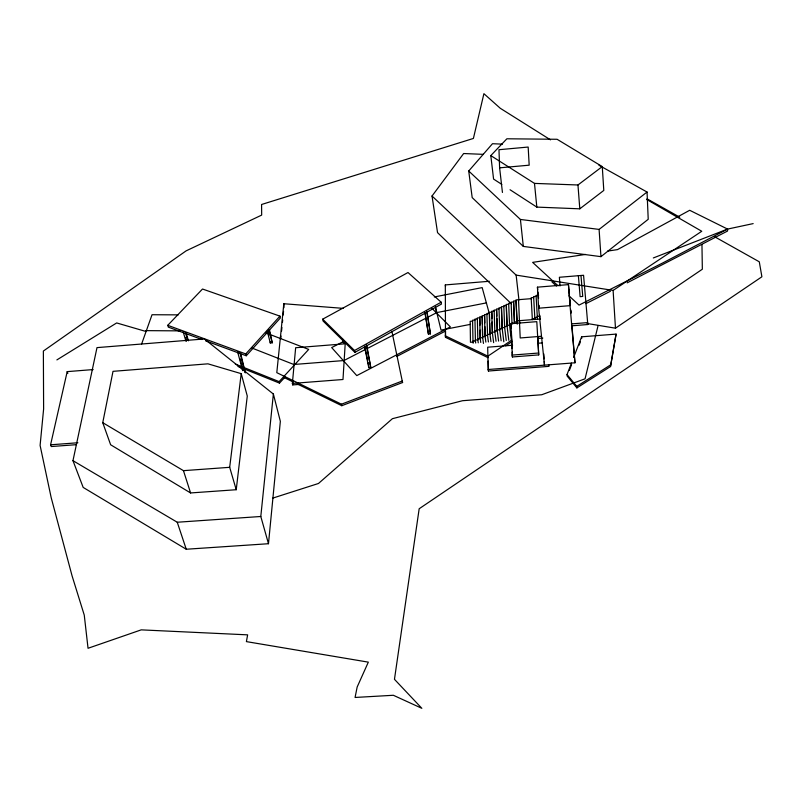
<?xml version="1.0" encoding="UTF-8"?>
<svg xmlns="http://www.w3.org/2000/svg" width="802" height="802" viewBox="0 0 802 802"><rect width="100%" height="100%" fill="white"/><g stroke="black" fill="none" stroke-linecap="round" stroke-linejoin="round"><path stroke-width="1.2" d="M488.097 357.692L445.481 337.331L445.491 331.126M445.481 337.331L445.321 284.921L489.36 281.271M424.88 312.499L428.408 334.043L430.413 333.883L427.115 312.148M428.408 334.043L425.291 313.502M364.479 346.213L368.76 367.657L370.785 367.496L366.835 345.792M368.76 367.657L368.83 366.213M345.401 342.474L343.416 342.624L343.507 341.231M292.369 383.426L295.657 347.727L345.201 343.787L342.985 379.506L292.369 383.426L292.74 384.91L298.905 384.439M292.74 384.91L293.071 381.221M268.48 543.716L280.349 421.341L273.372 394.043L204.4 338.955L96.992 347.617L72.972 460.679L83.187 487.426L186.254 549.24L268.48 543.716L260.8 516.488L273.372 394.043M280.8 338.454L281.051 335.988M281.552 331.066L281.933 327.376M282.434 322.454L282.685 319.988M283.176 315.066L283.557 311.377M283.928 307.687L283.828 303.737L343.236 308.359M283.828 303.737L276.8 372.659L341.452 404.198L402.283 381.02L402.564 382.534L341.782 405.702L297.221 383.937M267.317 331.206L270.264 342.965L272.229 342.805L269.442 329.662M270.264 342.965L270.414 341.582M236.229 489.721L247.277 396.048L241.212 373.652L207.949 363.827L113.012 371.336L102.746 422.684L110.636 444.769L190.585 492.949L236.229 489.721L229.683 467.315L241.212 373.652M571.445 363.116L567.034 374.554L567.174 376.088L576.889 387.907L610.502 366.554L616.076 334.103L581.61 336.82L573.661 357.401M610.502 366.554L616.076 334.103M76.07 444.699L51.258 446.544L50.576 444.799L67.198 371.627L93.162 369.572M597.971 325.993L585.049 378.815L541.741 394.744L462.553 400.709L392.409 418.694L318.474 483.486L272.85 498.082M141.643 343.948L152.039 314.735L178.214 314.865M569.38 370.374L571.585 364.659M579.094 345.221L580.417 341.792M511.345 303.768L437.541 232.63L432.027 196.029L463.636 153.533L483.446 154.355M598.934 165.242L647.054 192.039L648.216 219.297L600.949 256.65L523.315 246.415L472.188 197.593L468.719 171.006L492.488 143.708L502.473 144.149M205.533 340.81L246.254 355.777L280.379 317.963L279.938 316.128L202.515 289.021L167.748 325.311L168.3 327.126L202.044 339.527M246.254 355.777L245.763 353.943L279.938 316.128M285.412 376.669L279.497 383.115L279.126 381.622L308.7 349.411L270.354 334.635M501.821 184.41L493.581 179.077L490.804 155.598L506.884 138.786L557.089 139.277L602.272 166.595L603.796 190.435L579.796 208.821L536.829 207.106L510.062 189.753M468.719 171.006L520.418 219.457L599.094 229.412L647.054 192.039M490.804 155.598L534.493 183.397L577.961 184.981L602.272 166.595M587.054 323.487L615.475 328.188L702.341 269.221L701.961 244.74M511.786 340.088L487.897 356.168L445.25 335.817M505.741 345.802L511.977 341.612M432.027 196.029L516.137 275.116L613.109 290.414L701.76 231.267L646.542 199.387M576.889 387.907L576.758 386.374L610.402 365.01M56.882 359.908L116.671 322.945L146.074 331.507M354.885 352.379L354.504 350.524L441.15 302.194L408.007 272.53L322.685 319.166L323.086 321.011L354.885 352.379L441.441 304.068L441.15 302.194M753.168 223.608L727.574 229.081L662.763 262.936L579.044 305.101L569.029 295.888M396.689 356.479L445.09 331.256M364.94 349.702L343.918 360.549L293.813 364.489L251.858 348.008M367.156 348.559L425.802 318.274M428.017 317.131L436.869 312.569L486.503 302.875M343.908 341.321L331.677 347.577L356.78 375.607L450.363 326.885L431.857 308.289M585.891 303.647L610.422 291.276M627.144 282.845L727.584 231.016L727.574 229.081L689.69 210.284L617.5 249.612L607.665 251.086M653.309 257.963L727.574 229.081M434.323 296.951L482.172 287.607L489.551 314.464M470.373 324.369L441.02 330.103L435.356 306.595M585.52 254.414L532.628 262.374L558.112 285.833M499.616 167.839L529.18 165.182L528.167 147.047L498.974 149.713L499.616 167.839L502.443 192.45M544.277 361.421L544.488 365.151L538.633 308.209L537.44 287.166L568.448 284.62L570.142 304.459M538.643 295.216L536.077 295.427L537.34 317.341L534.754 317.542L534.974 319.627M536.177 296.359L533.621 296.57L534.854 318.484L532.267 318.695M533.721 297.502L531.165 297.712L532.368 319.627M531.265 298.655L515.967 299.898L517.24 324.158M516.077 300.83L513.531 301.041L514.393 322.013L516.969 321.803L516.127 302.063M511.205 303.106L508.658 303.316L509.571 325.221L506.994 325.422L508.789 340.248M508.769 304.239L506.232 304.449L506.994 325.422M503.917 306.514L501.38 306.715L502.082 327.697L503.826 341.812M499.075 308.77L496.548 308.981L497.19 329.953L498.593 341.081M494.253 311.026L491.726 311.236L492.298 332.218L493.641 342.614M538.633 308.209L570.042 305.662L574.954 362.795L488.217 369.501L487.676 347.206L512.588 345.241M487.035 314.404L484.508 314.605L484.989 335.587L485.862 342.133M477.451 318.875L474.944 319.076L475.426 340.98L472.879 341.181L473.16 343.206M475.065 319.988L472.558 320.198L473.01 342.093L470.463 342.294L470.172 321.311L472.679 321.101M539.836 316.188L537.24 316.399L537.561 319.447M516.859 320.87L540.388 318.985M511.927 323.156L514.503 322.945L513.641 301.973L511.095 302.174L512.037 324.088L509.46 324.289L511.335 339.998M510.934 323.717L536.799 321.652L538.723 354.905L512.388 356.96L510.934 323.717L511.255 327.998M502.082 327.697L504.658 327.487L503.806 305.582L506.343 305.382L507.115 326.354L504.538 326.564L506.242 340.459M571.455 323.898L587.645 322.604L587.796 324.529L571.615 325.823M497.19 329.953L499.746 329.752L498.964 307.848L501.501 307.637L502.202 328.62L499.636 328.83L501.13 340.82M492.298 332.218L494.854 332.008L494.132 310.103L496.659 309.903L496.849 316.068M490.944 341.632L489.862 333.341L492.418 333.141L492.117 322.023M484.989 335.587L487.546 335.386L486.914 313.482L489.441 313.281L489.631 320.68M483.466 343.416L482.563 336.71L485.11 336.509L484.889 326.635M480.769 342.464L480.137 337.832L482.684 337.632L482.503 328.99M541.38 336.289L520.207 337.963L518.513 299.687M537.841 338.454L542.814 338.063M537.51 343.286L542.493 342.895M512.157 355.085L538.523 353.03M488.217 369.501L488.418 371.025L548.989 366.354L548.839 364.82M50.576 444.799L77.884 442.754M102.746 422.684L183.457 470.664L229.683 467.315M72.972 460.679L177.252 522.242L260.8 516.488M145.794 330.635L180.35 330.875M167.748 325.311L245.763 353.943M265.703 332.84L268.028 333.732M235.327 364.068L242.244 366.845M244.55 367.767L279.126 381.622M238.034 366.474L279.497 383.115M283.858 377.411L292.77 381.762M647.124 198.876L679.795 217.202M714.632 236.75L759.283 261.803L761.9 276.78L419.175 508.749L394.464 679.314L421.842 708.316L393.351 695.274L355.075 697.459L357.161 687.023L368.329 662.141L246.394 641.61L247.638 634.853L141.222 629.861L88.04 648.277L84.26 615.114L72.08 575.886L51.168 497.581L40.1 445.431L43.619 408.95L43.368 351.035L186.114 250.866L261.673 215.096L261.582 204.49L473.401 138.445L483.907 93.684L500.288 108.29L550.493 139.849M551.926 281.873L556.468 286.063M322.685 319.166L354.504 350.524M567.034 374.554L576.758 386.374M67.198 371.627L67.839 373.371M177.252 522.242L186.254 549.24M183.457 470.664L190.585 492.949M185.483 337.492L186.515 340.99M183.187 331.878L185.954 341.211M186.064 332.67L188.47 340.83M185.503 332.89L187.568 339.888M240.76 353.812L245.312 372.87L239.948 352.89M240.019 358.674L242.555 368.068M237.623 351.877L242.695 370.674M268.058 332.168L268.941 335.697M269.001 329.863L272.229 342.805M435.596 308.098L436.729 312.8M341.452 404.198L341.782 405.702M342.665 339.076L343.416 342.624M391.867 331.256L402.564 382.534M365.02 347.146L367.637 360.258M368.118 362.634L368.589 365.02M366.293 344.85L370.785 367.496M426.714 311.146L430.413 333.883M445.321 284.921L445.551 286.434M475.706 343.035L475.295 340.068L477.842 339.868L477.33 317.963L479.847 317.762L479.987 325.171M478.253 342.835L477.711 338.945L480.258 338.745L480.087 330.103M488.408 341.933L487.426 334.464L489.982 334.264L489.691 323.156M496.047 341.281L494.744 331.086L497.3 330.885L496.929 318.544M516.137 275.116L518.944 299.998M519.445 320.66L519.726 323.136M520.418 219.457L523.315 246.415M537.44 287.166L537.701 289.642M537.952 292.118L538.583 298.294M539.736 315.246L540.147 319.256M534.493 183.397L536.829 207.106M587.796 324.529L583.565 275.276L559.385 277.271L560.007 285.993M570.573 309.422L570.894 313.141M571.956 325.542L574.954 362.795M580.979 275.487L582.743 296.439L580.117 296.66L578.382 275.708M581.61 336.82L581.741 338.354M577.961 184.981L579.796 208.821M570.032 300.479L570.222 302.945M570.783 310.354L570.974 312.82M569.089 290.244L569.28 292.71M569.831 299.828L570.021 302.294M568.448 284.62L570.042 305.662M599.094 229.412L600.949 256.65M613.109 290.414L615.475 328.188M543.836 353.973L544.127 358.935M539.175 305.382L539.315 307.848M537.731 336.8L538.723 354.905M511.395 331.617L512.057 348.509M512.197 352.138L512.388 356.96M492.007 318.324L491.847 312.148L489.32 312.359L489.862 333.341M488.177 361.111L488.418 371.025M484.799 322.925L484.639 315.517L482.112 315.727L482.563 336.71M482.393 324.048L482.233 316.64L479.716 316.84L480.137 337.832"/></g></svg>
